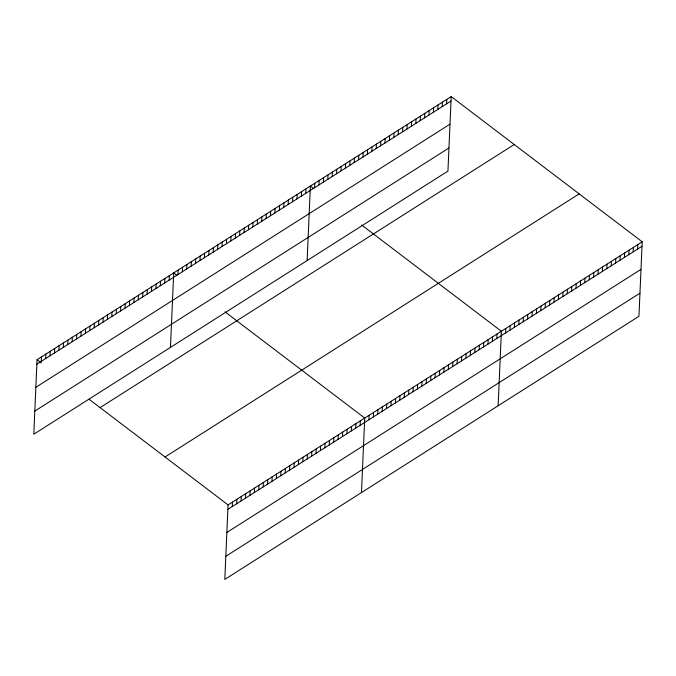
<?xml version="1.0" encoding="UTF-8"?>
<svg xmlns="http://www.w3.org/2000/svg" width="676" height="676" viewBox="0 0 676 676"><rect width="100%" height="100%" fill="white"/><g stroke="black" fill="none" stroke-linecap="round" stroke-linejoin="round"><path stroke-width="1.01" d="M451.196 96.592L37.053 359.7L33.8 434.212L447.943 171.104L451.196 96.592L642.2 241.788L638.947 316.3L224.804 579.408L228.057 504.896L642.2 241.788M41.27 361.364L41.464 356.903M45.672 358.559L45.867 354.097M50.083 355.762L50.277 351.3M54.494 352.965L54.688 348.495M58.905 350.16L59.099 345.698M63.307 347.363L63.502 342.893M67.718 344.557L67.913 340.096M72.129 341.76L72.324 337.299M76.532 338.955L76.734 334.493M80.943 336.158L81.137 331.696M85.353 333.352L85.548 328.891M89.764 330.556L89.959 326.094M94.167 327.75L94.361 323.289M98.578 324.953L98.772 320.492M102.989 322.148L103.183 317.686M107.399 319.351L107.594 314.889M111.802 316.554L111.996 312.084M116.213 313.748L116.407 309.287M120.624 310.952L120.818 306.481M125.026 308.146L125.221 303.685M129.437 305.349L129.631 300.888M133.848 302.544L134.042 298.082M138.259 299.747L138.453 295.285M142.661 296.941L142.856 292.48M147.072 294.144L147.267 289.683M151.483 291.339L151.678 286.877M155.894 288.542L156.088 284.081M160.296 285.745L160.491 281.275M164.707 282.94L164.902 278.478M169.118 280.143L169.313 275.673M170.462 347.388L173.715 272.876L177.078 275.428M177.932 274.54L178.126 270.07M182.343 271.735L182.537 267.274M186.753 268.938L186.948 264.477M191.156 266.133L191.35 261.671M195.567 263.336L195.761 258.874M199.978 260.53L200.172 256.069M204.38 257.733L204.583 253.272M208.791 254.928L208.985 250.466M213.202 252.131L213.396 247.669M217.613 249.334L217.807 244.864M222.015 246.529L222.21 242.067M226.426 243.732L226.621 239.262M230.837 240.926L231.031 236.465M235.248 238.129L235.442 233.668M239.65 235.324L239.845 230.862M244.061 232.527L244.256 228.065M232.274 506.561L232.468 502.099M248.472 229.722L248.667 225.26M236.685 503.764L236.879 499.294M252.875 226.925L253.077 222.463M241.095 500.958L241.29 496.497M257.286 224.119L257.48 219.658M245.498 498.161L245.692 493.691M261.696 221.322L261.891 216.861M249.909 495.356L250.103 490.894M266.107 218.517L266.302 214.055M254.32 492.559L254.514 488.097M270.51 215.72L270.704 211.258M258.722 489.754L258.925 485.292M274.921 212.923L275.115 208.453M263.133 486.957L263.327 482.495M279.332 210.118L279.526 205.656M267.544 484.151L267.738 479.69M283.743 207.321L283.937 202.851M271.955 481.354L272.149 476.893M288.145 204.515L288.339 200.054M276.357 478.549L276.552 474.087M292.556 201.718L292.75 197.257M280.768 475.752L280.962 471.29M296.967 198.913L297.161 194.451M285.179 472.955L285.373 468.485M301.369 196.116L301.572 191.654M289.59 470.15L289.784 465.688M305.78 193.311L305.975 188.849M293.992 467.353L294.187 462.883M307.132 260.556L310.385 186.052L313.748 188.604M298.403 464.547L298.598 460.086M314.594 187.717L314.788 183.255M302.814 461.75L303.009 457.28M318.988 184.92L319.182 180.458M307.217 458.945L307.411 454.483M323.39 182.123L323.584 177.661M311.628 456.148L311.822 451.686M327.792 179.334L327.987 174.864M316.038 453.342L316.233 448.881M332.195 176.537L332.389 172.076M320.449 450.546L320.644 446.084M336.589 173.74L336.783 169.279M324.852 447.74L325.046 443.279M340.991 170.944L341.186 166.482M329.263 444.943L329.457 440.482M345.394 168.147L345.588 163.685M333.674 442.138L333.868 437.676M349.796 165.35L349.991 160.888M338.084 439.341L338.279 434.879M354.19 162.561L354.385 158.091M342.487 436.544L342.681 432.074M358.593 159.764L358.787 155.303M346.898 433.738L347.092 429.277M362.995 156.967L363.189 152.506M351.309 430.942L351.503 426.471M367.389 154.17L367.592 149.709M355.711 428.136L355.906 423.675M371.792 151.373L371.986 146.912M360.122 425.339L360.316 420.878M376.194 148.576L376.388 144.115M361.474 492.584L364.727 418.072L224.99 311.847M380.596 145.788L380.791 141.318M368.944 419.737L369.138 415.275M384.99 142.991L385.185 138.529M373.346 416.931L373.541 412.47M389.393 140.194L389.587 135.732M377.757 414.135L377.952 409.673M393.795 137.397L393.99 132.935M382.168 411.329L382.363 406.868M398.198 134.6L398.392 130.138M386.571 408.532L386.773 404.071M402.592 131.803L402.786 127.341M390.981 405.727L391.176 401.265M406.994 129.015L407.189 124.545M395.392 402.93L395.587 398.468M411.397 126.218L411.591 121.756M399.803 400.133L399.998 395.663M415.799 123.421L415.993 118.959M404.206 397.327L404.4 392.866M420.193 120.624L420.387 116.162M408.617 394.53L408.811 390.06M424.596 117.827L424.79 113.365M413.028 391.725L413.222 387.264M428.998 115.03L429.192 110.568M417.438 388.928L417.633 384.467M433.4 112.241L433.595 107.771M421.841 386.123L422.035 381.661M437.795 109.444L437.989 104.983M426.252 383.326L426.446 378.864M442.197 106.647L442.391 102.186M430.663 380.52L430.857 376.059M446.599 103.85L446.794 99.389M435.065 377.723L435.268 373.262M439.476 374.918L439.67 370.456M443.887 372.121L444.081 367.659M448.298 369.324L448.492 364.854M452.7 366.519L452.895 362.057M457.111 363.722L457.306 359.252M461.522 360.916L461.716 356.455M465.933 358.119L466.127 353.649M470.335 355.314L470.53 350.852M474.746 352.517L474.941 348.055M479.157 349.712L479.352 345.25M483.56 346.915L483.762 342.453M487.971 344.109L488.165 339.648M492.382 341.312L492.576 336.851M496.792 338.507L496.987 334.045M498.136 405.752L501.389 331.248L361.652 225.024M505.597 332.913L505.792 328.451M510 330.116L510.194 325.655M514.402 327.319L514.597 322.858M518.796 324.531L518.991 320.061M523.199 321.734L523.393 317.272M527.601 318.937L527.795 314.475M532.004 316.14L532.198 311.678M536.398 313.343L536.592 308.881M540.8 310.554L540.994 306.084M545.202 307.757L545.397 303.287M549.596 304.96L549.799 300.499M553.999 302.164L554.193 297.702M558.401 299.367L558.596 294.905M562.804 296.57L562.998 292.108M567.198 293.781L567.392 289.311M571.6 290.984L571.795 286.523M576.003 288.187L576.197 283.726M580.405 285.39L580.6 280.929M584.799 282.593L584.993 278.132M589.202 279.796L589.396 275.335M593.604 277.008L593.798 272.538M598.007 274.211L598.201 269.749M602.4 271.414L602.595 266.952M606.803 268.617L606.997 264.155M611.205 265.82L611.4 261.358M615.608 263.023L615.802 258.562M620.002 260.235L620.196 255.765M624.404 257.438L624.599 252.976M628.807 254.641L629.001 250.179M633.201 251.844L633.404 247.382M637.603 249.047L637.798 244.585M36.859 364.161L450.993 101.054M35.845 387.28L449.988 124.173M34.806 411.092L448.948 147.985M100.082 407.62L514.225 144.512M165.029 456.984L579.171 193.877M227.863 509.358L642.006 246.25M226.857 532.477L641 269.369M225.818 556.289L639.952 293.181M37.053 359.7L41.253 362.894M89.156 399.313L228.057 504.896"/></g></svg>
